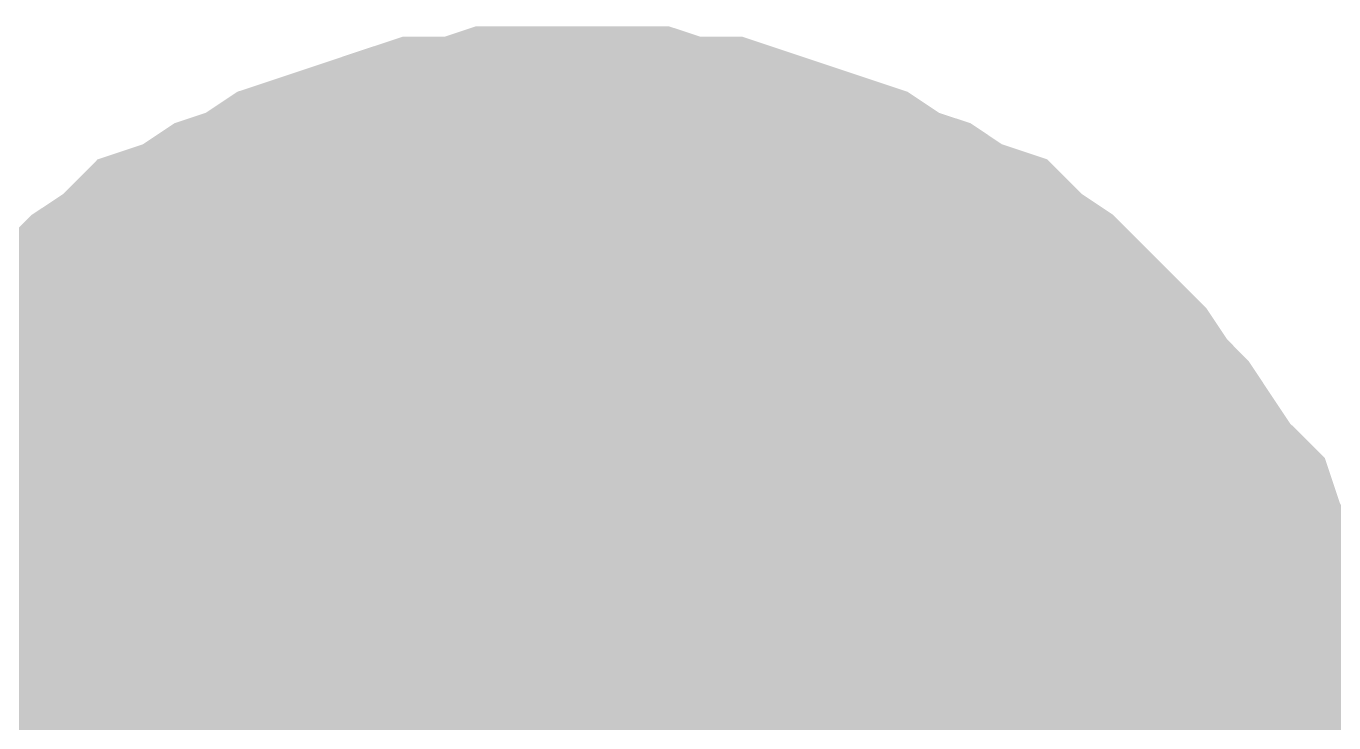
# Model space of a CAD drawing. Header units: inches. Extents: x 0 to 841, y 0 to 594.
# Drawn here: x 311.927 to 313.326, y 330.161 to 330.906 of the extents above; entities that cross this region are included whole.
import ezdxf

# ---------------------------------------------------------------- set-up
doc = ezdxf.new("R2010")
doc.units = ezdxf.units.IN
doc.layers.add('Sheet', color=255, linetype='Continuous')

msp = doc.modelspace()

# ---------------------------------------------------------------- linework, layer by layer
at = {"layer": 'Sheet'}
for points in [[(311.7705, 330.1834, 0.2997, 0.2997, 0), (311.7818, 330.2171, 0.2997, 0.2997, 0), (311.793, 330.262, 0.2997, 0.2997, 0), (311.8042, 330.2957, 0.2997, 0.2997, 0), (311.8267, 330.3294, 0.2997, 0.2997, 0), (311.8379, 330.3631, 0.2997, 0.2997, 0), (311.8604, 330.3855, 0.2997, 0.2997, 0), (311.8828, 330.4192, 0.2997, 0.2997, 0), (311.9053, 330.4529, 0.2997, 0.2997, 0), (311.9277, 330.4754, 0.2997, 0.2997, 0), (311.9502, 330.5091, 0.2997, 0.2997, 0), (311.9726, 330.5315, 0.2997, 0.2997, 0), (311.9951, 330.554, 0.2997, 0.2997, 0), (312.0288, 330.5877, 0.2997, 0.2997, 0), (312.0625, 330.6101, 0.2997, 0.2997, 0), (312.0849, 330.6326, 0.2997, 0.2997, 0), (312.1186, 330.6438, 0.2997, 0.2997, 0), (312.1523, 330.6663, 0.2997, 0.2997, 0), (312.186, 330.6775, 0.2997, 0.2997, 0), (312.2197, 330.7, 0.2997, 0.2997, 0), (312.2534, 330.7112, 0.2997, 0.2997, 0), (312.2871, 330.7224, 0.2997, 0.2997, 0), (312.3207, 330.7337, 0.2997, 0.2997, 0), (312.3544, 330.7449, 0.2997, 0.2997, 0), (312.3993, 330.7449, 0.2997, 0.2997, 0), (312.433, 330.7561, 0.2997, 0.2997, 0), (312.4779, 330.7561, 0.2997, 0.2997, 0), (312.5116, 330.7561, 0.2997, 0.2997, 0)], [(311.7705, 330.1834, 0.2997, 0.2997, 0), (311.7818, 330.2171, 0.2997, 0.2997, 0), (311.793, 330.262, 0.2997, 0.2997, 0), (311.8042, 330.2957, 0.2997, 0.2997, 0), (311.8267, 330.3294, 0.2997, 0.2997, 0), (311.8379, 330.3631, 0.2997, 0.2997, 0), (311.8604, 330.3855, 0.2997, 0.2997, 0), (311.8828, 330.4192, 0.2997, 0.2997, 0), (311.9053, 330.4529, 0.2997, 0.2997, 0), (311.9277, 330.4754, 0.2997, 0.2997, 0), (311.9502, 330.5091, 0.2997, 0.2997, 0), (311.9726, 330.5315, 0.2997, 0.2997, 0), (311.9951, 330.554, 0.2997, 0.2997, 0), (312.0288, 330.5877, 0.2997, 0.2997, 0), (312.0625, 330.6101, 0.2997, 0.2997, 0), (312.0849, 330.6326, 0.2997, 0.2997, 0), (312.1186, 330.6438, 0.2997, 0.2997, 0), (312.1523, 330.6663, 0.2997, 0.2997, 0), (312.186, 330.6775, 0.2997, 0.2997, 0), (312.2197, 330.7, 0.2997, 0.2997, 0), (312.2534, 330.7112, 0.2997, 0.2997, 0), (312.2871, 330.7224, 0.2997, 0.2997, 0), (312.3207, 330.7337, 0.2997, 0.2997, 0), (312.3544, 330.7449, 0.2997, 0.2997, 0), (312.3993, 330.7449, 0.2997, 0.2997, 0), (312.433, 330.7561, 0.2997, 0.2997, 0), (312.4779, 330.7561, 0.2997, 0.2997, 0), (312.5116, 330.7561, 0.2997, 0.2997, 0)], [(311.7705, 330.1834, 0.2997, 0.2997, 0), (311.7818, 330.2171, 0.2997, 0.2997, 0), (311.793, 330.262, 0.2997, 0.2997, 0), (311.8042, 330.2957, 0.2997, 0.2997, 0), (311.8267, 330.3294, 0.2997, 0.2997, 0), (311.8379, 330.3631, 0.2997, 0.2997, 0), (311.8604, 330.3855, 0.2997, 0.2997, 0), (311.8828, 330.4192, 0.2997, 0.2997, 0), (311.9053, 330.4529, 0.2997, 0.2997, 0), (311.9277, 330.4754, 0.2997, 0.2997, 0), (311.9502, 330.5091, 0.2997, 0.2997, 0), (311.9726, 330.5315, 0.2997, 0.2997, 0), (311.9951, 330.554, 0.2997, 0.2997, 0), (312.0288, 330.5877, 0.2997, 0.2997, 0), (312.0625, 330.6101, 0.2997, 0.2997, 0), (312.0849, 330.6326, 0.2997, 0.2997, 0), (312.1186, 330.6438, 0.2997, 0.2997, 0), (312.1523, 330.6663, 0.2997, 0.2997, 0), (312.186, 330.6775, 0.2997, 0.2997, 0), (312.2197, 330.7, 0.2997, 0.2997, 0), (312.2534, 330.7112, 0.2997, 0.2997, 0), (312.2871, 330.7224, 0.2997, 0.2997, 0), (312.3207, 330.7337, 0.2997, 0.2997, 0), (312.3544, 330.7449, 0.2997, 0.2997, 0), (312.3993, 330.7449, 0.2997, 0.2997, 0), (312.433, 330.7561, 0.2997, 0.2997, 0), (312.4779, 330.7561, 0.2997, 0.2997, 0), (312.5116, 330.7561, 0.2997, 0.2997, 0)], [(311.7705, 330.1834, 0.2997, 0.2997, 0), (311.7818, 330.2171, 0.2997, 0.2997, 0), (311.793, 330.262, 0.2997, 0.2997, 0), (311.8042, 330.2957, 0.2997, 0.2997, 0), (311.8267, 330.3294, 0.2997, 0.2997, 0), (311.8379, 330.3631, 0.2997, 0.2997, 0), (311.8604, 330.3855, 0.2997, 0.2997, 0), (311.8828, 330.4192, 0.2997, 0.2997, 0), (311.9053, 330.4529, 0.2997, 0.2997, 0), (311.9277, 330.4754, 0.2997, 0.2997, 0), (311.9502, 330.5091, 0.2997, 0.2997, 0), (311.9726, 330.5315, 0.2997, 0.2997, 0), (311.9951, 330.554, 0.2997, 0.2997, 0), (312.0288, 330.5877, 0.2997, 0.2997, 0), (312.0625, 330.6101, 0.2997, 0.2997, 0), (312.0849, 330.6326, 0.2997, 0.2997, 0), (312.1186, 330.6438, 0.2997, 0.2997, 0), (312.1523, 330.6663, 0.2997, 0.2997, 0), (312.186, 330.6775, 0.2997, 0.2997, 0), (312.2197, 330.7, 0.2997, 0.2997, 0), (312.2534, 330.7112, 0.2997, 0.2997, 0), (312.2871, 330.7224, 0.2997, 0.2997, 0), (312.3207, 330.7337, 0.2997, 0.2997, 0), (312.3544, 330.7449, 0.2997, 0.2997, 0), (312.3993, 330.7449, 0.2997, 0.2997, 0), (312.433, 330.7561, 0.2997, 0.2997, 0), (312.4779, 330.7561, 0.2997, 0.2997, 0), (312.5116, 330.7561, 0.2997, 0.2997, 0)], [(312.5116, 330.7561, 0.2997, 0.2997, 0), (312.5116, 330.7561, 0.2997, 0.2997, 0)], [(312.5116, 330.7561, 0.2997, 0.2997, 0), (312.5453, 330.7561, 0.2997, 0.2997, 0), (312.5902, 330.7561, 0.2997, 0.2997, 0), (312.6239, 330.7449, 0.2997, 0.2997, 0), (312.6688, 330.7449, 0.2997, 0.2997, 0), (312.7025, 330.7337, 0.2997, 0.2997, 0), (312.7362, 330.7224, 0.2997, 0.2997, 0), (312.7699, 330.7112, 0.2997, 0.2997, 0), (312.8036, 330.7, 0.2997, 0.2997, 0), (312.8373, 330.6775, 0.2997, 0.2997, 0), (312.871, 330.6663, 0.2997, 0.2997, 0), (312.9046, 330.6438, 0.2997, 0.2997, 0), (312.9383, 330.6326, 0.2997, 0.2997, 0), (312.9608, 330.6101, 0.2997, 0.2997, 0), (312.9945, 330.5877, 0.2997, 0.2997, 0), (313.0282, 330.554, 0.2997, 0.2997, 0), (313.0506, 330.5315, 0.2997, 0.2997, 0), (313.0731, 330.5091, 0.2997, 0.2997, 0), (313.0955, 330.4754, 0.2997, 0.2997, 0), (313.118, 330.4529, 0.2997, 0.2997, 0), (313.1404, 330.4192, 0.2997, 0.2997, 0), (313.1629, 330.3855, 0.2997, 0.2997, 0), (313.1854, 330.3631, 0.2997, 0.2997, 0), (313.1966, 330.3294, 0.2997, 0.2997, 0), (313.2191, 330.2957, 0.2997, 0.2997, 0), (313.2303, 330.262, 0.2997, 0.2997, 0), (313.2415, 330.2171, 0.2997, 0.2997, 0), (313.2527, 330.1834, 0.2997, 0.2997, 0), (313.264, 330.1497, 0.2997, 0.2997, 0), (313.264, 330.1048, 0.2997, 0.2997, 0), (313.2752, 330.0711, 0.2997, 0.2997, 0), (313.2752, 330.0374, 0.2997, 0.2997, 0), (313.2752, 329.9925, 0.2997, 0.2997, 0)], [(312.5116, 330.7561, 0.2997, 0.2997, 0), (312.5116, 330.7561, 0.2997, 0.2997, 0)], [(312.5116, 330.7561, 0.2997, 0.2997, 0), (312.5453, 330.7561, 0.2997, 0.2997, 0), (312.5902, 330.7561, 0.2997, 0.2997, 0), (312.6239, 330.7449, 0.2997, 0.2997, 0), (312.6688, 330.7449, 0.2997, 0.2997, 0), (312.7025, 330.7337, 0.2997, 0.2997, 0), (312.7362, 330.7224, 0.2997, 0.2997, 0), (312.7699, 330.7112, 0.2997, 0.2997, 0), (312.8036, 330.7, 0.2997, 0.2997, 0), (312.8373, 330.6775, 0.2997, 0.2997, 0), (312.871, 330.6663, 0.2997, 0.2997, 0), (312.9046, 330.6438, 0.2997, 0.2997, 0), (312.9383, 330.6326, 0.2997, 0.2997, 0), (312.9608, 330.6101, 0.2997, 0.2997, 0), (312.9945, 330.5877, 0.2997, 0.2997, 0), (313.0282, 330.554, 0.2997, 0.2997, 0), (313.0506, 330.5315, 0.2997, 0.2997, 0), (313.0731, 330.5091, 0.2997, 0.2997, 0), (313.0955, 330.4754, 0.2997, 0.2997, 0), (313.118, 330.4529, 0.2997, 0.2997, 0), (313.1404, 330.4192, 0.2997, 0.2997, 0), (313.1629, 330.3855, 0.2997, 0.2997, 0), (313.1854, 330.3631, 0.2997, 0.2997, 0), (313.1966, 330.3294, 0.2997, 0.2997, 0), (313.2191, 330.2957, 0.2997, 0.2997, 0), (313.2303, 330.262, 0.2997, 0.2997, 0), (313.2415, 330.2171, 0.2997, 0.2997, 0), (313.2527, 330.1834, 0.2997, 0.2997, 0), (313.264, 330.1497, 0.2997, 0.2997, 0), (313.264, 330.1048, 0.2997, 0.2997, 0), (313.2752, 330.0711, 0.2997, 0.2997, 0), (313.2752, 330.0374, 0.2997, 0.2997, 0), (313.2752, 329.9925, 0.2997, 0.2997, 0)], [(312.5116, 330.7561, 0.2997, 0.2997, 0), (312.5116, 330.7561, 0.2997, 0.2997, 0)], [(312.5116, 330.7561, 0.2997, 0.2997, 0), (312.5453, 330.7561, 0.2997, 0.2997, 0), (312.5902, 330.7561, 0.2997, 0.2997, 0), (312.6239, 330.7449, 0.2997, 0.2997, 0), (312.6688, 330.7449, 0.2997, 0.2997, 0), (312.7025, 330.7337, 0.2997, 0.2997, 0), (312.7362, 330.7224, 0.2997, 0.2997, 0), (312.7699, 330.7112, 0.2997, 0.2997, 0), (312.8036, 330.7, 0.2997, 0.2997, 0), (312.8373, 330.6775, 0.2997, 0.2997, 0), (312.871, 330.6663, 0.2997, 0.2997, 0), (312.9046, 330.6438, 0.2997, 0.2997, 0), (312.9383, 330.6326, 0.2997, 0.2997, 0), (312.9608, 330.6101, 0.2997, 0.2997, 0), (312.9945, 330.5877, 0.2997, 0.2997, 0), (313.0282, 330.554, 0.2997, 0.2997, 0), (313.0506, 330.5315, 0.2997, 0.2997, 0), (313.0731, 330.5091, 0.2997, 0.2997, 0), (313.0955, 330.4754, 0.2997, 0.2997, 0), (313.118, 330.4529, 0.2997, 0.2997, 0), (313.1404, 330.4192, 0.2997, 0.2997, 0), (313.1629, 330.3855, 0.2997, 0.2997, 0), (313.1854, 330.3631, 0.2997, 0.2997, 0), (313.1966, 330.3294, 0.2997, 0.2997, 0), (313.2191, 330.2957, 0.2997, 0.2997, 0), (313.2303, 330.262, 0.2997, 0.2997, 0), (313.2415, 330.2171, 0.2997, 0.2997, 0), (313.2527, 330.1834, 0.2997, 0.2997, 0), (313.264, 330.1497, 0.2997, 0.2997, 0), (313.264, 330.1048, 0.2997, 0.2997, 0), (313.2752, 330.0711, 0.2997, 0.2997, 0), (313.2752, 330.0374, 0.2997, 0.2997, 0), (313.2752, 329.9925, 0.2997, 0.2997, 0)], [(312.5116, 330.7561, 0.2997, 0.2997, 0), (312.5116, 330.7561, 0.2997, 0.2997, 0)], [(312.5116, 330.7561, 0.2997, 0.2997, 0), (312.5453, 330.7561, 0.2997, 0.2997, 0), (312.5902, 330.7561, 0.2997, 0.2997, 0), (312.6239, 330.7449, 0.2997, 0.2997, 0), (312.6688, 330.7449, 0.2997, 0.2997, 0), (312.7025, 330.7337, 0.2997, 0.2997, 0), (312.7362, 330.7224, 0.2997, 0.2997, 0), (312.7699, 330.7112, 0.2997, 0.2997, 0), (312.8036, 330.7, 0.2997, 0.2997, 0), (312.8373, 330.6775, 0.2997, 0.2997, 0), (312.871, 330.6663, 0.2997, 0.2997, 0), (312.9046, 330.6438, 0.2997, 0.2997, 0), (312.9383, 330.6326, 0.2997, 0.2997, 0), (312.9608, 330.6101, 0.2997, 0.2997, 0), (312.9945, 330.5877, 0.2997, 0.2997, 0), (313.0282, 330.554, 0.2997, 0.2997, 0), (313.0506, 330.5315, 0.2997, 0.2997, 0), (313.0731, 330.5091, 0.2997, 0.2997, 0), (313.0955, 330.4754, 0.2997, 0.2997, 0), (313.118, 330.4529, 0.2997, 0.2997, 0), (313.1404, 330.4192, 0.2997, 0.2997, 0), (313.1629, 330.3855, 0.2997, 0.2997, 0), (313.1854, 330.3631, 0.2997, 0.2997, 0), (313.1966, 330.3294, 0.2997, 0.2997, 0), (313.2191, 330.2957, 0.2997, 0.2997, 0), (313.2303, 330.262, 0.2997, 0.2997, 0), (313.2415, 330.2171, 0.2997, 0.2997, 0), (313.2527, 330.1834, 0.2997, 0.2997, 0), (313.264, 330.1497, 0.2997, 0.2997, 0), (313.264, 330.1048, 0.2997, 0.2997, 0), (313.2752, 330.0711, 0.2997, 0.2997, 0), (313.2752, 330.0374, 0.2997, 0.2997, 0), (313.2752, 329.9925, 0.2997, 0.2997, 0)], [(311.8604, 330.3855, 0.0991, 0.0991, 0), (311.8828, 330.4192, 0.0991, 0.0991, 0), (311.9053, 330.4529, 0.0991, 0.0991, 0), (311.9277, 330.4754, 0.0991, 0.0991, 0), (311.9502, 330.5091, 0.0991, 0.0991, 0), (311.9726, 330.5315, 0.0991, 0.0991, 0), (311.9951, 330.554, 0.0991, 0.0991, 0), (312.0288, 330.5877, 0.0991, 0.0991, 0), (312.0625, 330.6101, 0.0991, 0.0991, 0), (312.0849, 330.6326, 0.0991, 0.0991, 0), (312.1186, 330.6438, 0.0991, 0.0991, 0), (312.1523, 330.6663, 0.0991, 0.0991, 0), (312.186, 330.6775, 0.0991, 0.0991, 0), (312.2197, 330.7, 0.0991, 0.0991, 0), (312.2534, 330.7112, 0.0991, 0.0991, 0), (312.2871, 330.7224, 0.0991, 0.0991, 0), (312.3207, 330.7337, 0.0991, 0.0991, 0), (312.3544, 330.7449, 0.0991, 0.0991, 0), (312.3993, 330.7449, 0.0991, 0.0991, 0), (312.433, 330.7561, 0.0991, 0.0991, 0), (312.4779, 330.7561, 0.0991, 0.0991, 0), (312.5116, 330.7561, 0.0991, 0.0991, 0)], [(311.8604, 330.3855, 0.0991, 0.0991, 0), (311.8828, 330.4192, 0.0991, 0.0991, 0), (311.9053, 330.4529, 0.0991, 0.0991, 0), (311.9277, 330.4754, 0.0991, 0.0991, 0), (311.9502, 330.5091, 0.0991, 0.0991, 0), (311.9726, 330.5315, 0.0991, 0.0991, 0), (311.9951, 330.554, 0.0991, 0.0991, 0), (312.0288, 330.5877, 0.0991, 0.0991, 0), (312.0625, 330.6101, 0.0991, 0.0991, 0), (312.0849, 330.6326, 0.0991, 0.0991, 0), (312.1186, 330.6438, 0.0991, 0.0991, 0), (312.1523, 330.6663, 0.0991, 0.0991, 0), (312.186, 330.6775, 0.0991, 0.0991, 0), (312.2197, 330.7, 0.0991, 0.0991, 0), (312.2534, 330.7112, 0.0991, 0.0991, 0), (312.2871, 330.7224, 0.0991, 0.0991, 0), (312.3207, 330.7337, 0.0991, 0.0991, 0), (312.3544, 330.7449, 0.0991, 0.0991, 0), (312.3993, 330.7449, 0.0991, 0.0991, 0), (312.433, 330.7561, 0.0991, 0.0991, 0), (312.4779, 330.7561, 0.0991, 0.0991, 0), (312.5116, 330.7561, 0.0991, 0.0991, 0)], [(311.8604, 330.3855, 0.0991, 0.0991, 0), (311.8828, 330.4192, 0.0991, 0.0991, 0), (311.9053, 330.4529, 0.0991, 0.0991, 0), (311.9277, 330.4754, 0.0991, 0.0991, 0), (311.9502, 330.5091, 0.0991, 0.0991, 0), (311.9726, 330.5315, 0.0991, 0.0991, 0), (311.9951, 330.554, 0.0991, 0.0991, 0), (312.0288, 330.5877, 0.0991, 0.0991, 0), (312.0625, 330.6101, 0.0991, 0.0991, 0), (312.0849, 330.6326, 0.0991, 0.0991, 0), (312.1186, 330.6438, 0.0991, 0.0991, 0), (312.1523, 330.6663, 0.0991, 0.0991, 0), (312.186, 330.6775, 0.0991, 0.0991, 0), (312.2197, 330.7, 0.0991, 0.0991, 0), (312.2534, 330.7112, 0.0991, 0.0991, 0), (312.2871, 330.7224, 0.0991, 0.0991, 0), (312.3207, 330.7337, 0.0991, 0.0991, 0), (312.3544, 330.7449, 0.0991, 0.0991, 0), (312.3993, 330.7449, 0.0991, 0.0991, 0), (312.433, 330.7561, 0.0991, 0.0991, 0), (312.4779, 330.7561, 0.0991, 0.0991, 0), (312.5116, 330.7561, 0.0991, 0.0991, 0)], [(311.8604, 330.3855, 0.0991, 0.0991, 0), (311.8828, 330.4192, 0.0991, 0.0991, 0), (311.9053, 330.4529, 0.0991, 0.0991, 0), (311.9277, 330.4754, 0.0991, 0.0991, 0), (311.9502, 330.5091, 0.0991, 0.0991, 0), (311.9726, 330.5315, 0.0991, 0.0991, 0), (311.9951, 330.554, 0.0991, 0.0991, 0), (312.0288, 330.5877, 0.0991, 0.0991, 0), (312.0625, 330.6101, 0.0991, 0.0991, 0), (312.0849, 330.6326, 0.0991, 0.0991, 0), (312.1186, 330.6438, 0.0991, 0.0991, 0), (312.1523, 330.6663, 0.0991, 0.0991, 0), (312.186, 330.6775, 0.0991, 0.0991, 0), (312.2197, 330.7, 0.0991, 0.0991, 0), (312.2534, 330.7112, 0.0991, 0.0991, 0), (312.2871, 330.7224, 0.0991, 0.0991, 0), (312.3207, 330.7337, 0.0991, 0.0991, 0), (312.3544, 330.7449, 0.0991, 0.0991, 0), (312.3993, 330.7449, 0.0991, 0.0991, 0), (312.433, 330.7561, 0.0991, 0.0991, 0), (312.4779, 330.7561, 0.0991, 0.0991, 0), (312.5116, 330.7561, 0.0991, 0.0991, 0)], [(312.5116, 330.7561, 0.0991, 0.0991, 0), (312.5116, 330.7561, 0.0991, 0.0991, 0)], [(312.5116, 330.7561, 0.0991, 0.0991, 0), (312.5453, 330.7561, 0.0991, 0.0991, 0), (312.5902, 330.7561, 0.0991, 0.0991, 0), (312.6239, 330.7449, 0.0991, 0.0991, 0), (312.6688, 330.7449, 0.0991, 0.0991, 0), (312.7025, 330.7337, 0.0991, 0.0991, 0), (312.7362, 330.7224, 0.0991, 0.0991, 0), (312.7699, 330.7112, 0.0991, 0.0991, 0), (312.8036, 330.7, 0.0991, 0.0991, 0), (312.8373, 330.6775, 0.0991, 0.0991, 0), (312.871, 330.6663, 0.0991, 0.0991, 0), (312.9046, 330.6438, 0.0991, 0.0991, 0), (312.9383, 330.6326, 0.0991, 0.0991, 0), (312.9608, 330.6101, 0.0991, 0.0991, 0), (312.9945, 330.5877, 0.0991, 0.0991, 0), (313.0282, 330.554, 0.0991, 0.0991, 0), (313.0506, 330.5315, 0.0991, 0.0991, 0), (313.0731, 330.5091, 0.0991, 0.0991, 0), (313.0955, 330.4754, 0.0991, 0.0991, 0), (313.118, 330.4529, 0.0991, 0.0991, 0), (313.1404, 330.4192, 0.0991, 0.0991, 0), (313.1629, 330.3855, 0.0991, 0.0991, 0), (313.1854, 330.3631, 0.0991, 0.0991, 0), (313.1966, 330.3294, 0.0991, 0.0991, 0), (313.2191, 330.2957, 0.0991, 0.0991, 0), (313.2303, 330.262, 0.0991, 0.0991, 0), (313.2415, 330.2171, 0.0991, 0.0991, 0), (313.2527, 330.1834, 0.0991, 0.0991, 0), (313.264, 330.1497, 0.0991, 0.0991, 0), (313.264, 330.1048, 0.0991, 0.0991, 0)], [(312.5116, 330.7561, 0.0991, 0.0991, 0), (312.5116, 330.7561, 0.0991, 0.0991, 0)], [(312.5116, 330.7561, 0.0991, 0.0991, 0), (312.5453, 330.7561, 0.0991, 0.0991, 0), (312.5902, 330.7561, 0.0991, 0.0991, 0), (312.6239, 330.7449, 0.0991, 0.0991, 0), (312.6688, 330.7449, 0.0991, 0.0991, 0), (312.7025, 330.7337, 0.0991, 0.0991, 0), (312.7362, 330.7224, 0.0991, 0.0991, 0), (312.7699, 330.7112, 0.0991, 0.0991, 0), (312.8036, 330.7, 0.0991, 0.0991, 0), (312.8373, 330.6775, 0.0991, 0.0991, 0), (312.871, 330.6663, 0.0991, 0.0991, 0), (312.9046, 330.6438, 0.0991, 0.0991, 0), (312.9383, 330.6326, 0.0991, 0.0991, 0), (312.9608, 330.6101, 0.0991, 0.0991, 0), (312.9945, 330.5877, 0.0991, 0.0991, 0), (313.0282, 330.554, 0.0991, 0.0991, 0), (313.0506, 330.5315, 0.0991, 0.0991, 0), (313.0731, 330.5091, 0.0991, 0.0991, 0), (313.0955, 330.4754, 0.0991, 0.0991, 0), (313.118, 330.4529, 0.0991, 0.0991, 0), (313.1404, 330.4192, 0.0991, 0.0991, 0), (313.1629, 330.3855, 0.0991, 0.0991, 0), (313.1854, 330.3631, 0.0991, 0.0991, 0), (313.1966, 330.3294, 0.0991, 0.0991, 0), (313.2191, 330.2957, 0.0991, 0.0991, 0), (313.2303, 330.262, 0.0991, 0.0991, 0), (313.2415, 330.2171, 0.0991, 0.0991, 0), (313.2527, 330.1834, 0.0991, 0.0991, 0), (313.264, 330.1497, 0.0991, 0.0991, 0), (313.264, 330.1048, 0.0991, 0.0991, 0)], [(312.5116, 330.7561, 0.0991, 0.0991, 0), (312.5116, 330.7561, 0.0991, 0.0991, 0)], [(312.5116, 330.7561, 0.0991, 0.0991, 0), (312.5453, 330.7561, 0.0991, 0.0991, 0), (312.5902, 330.7561, 0.0991, 0.0991, 0), (312.6239, 330.7449, 0.0991, 0.0991, 0), (312.6688, 330.7449, 0.0991, 0.0991, 0), (312.7025, 330.7337, 0.0991, 0.0991, 0), (312.7362, 330.7224, 0.0991, 0.0991, 0), (312.7699, 330.7112, 0.0991, 0.0991, 0), (312.8036, 330.7, 0.0991, 0.0991, 0), (312.8373, 330.6775, 0.0991, 0.0991, 0), (312.871, 330.6663, 0.0991, 0.0991, 0), (312.9046, 330.6438, 0.0991, 0.0991, 0), (312.9383, 330.6326, 0.0991, 0.0991, 0), (312.9608, 330.6101, 0.0991, 0.0991, 0), (312.9945, 330.5877, 0.0991, 0.0991, 0), (313.0282, 330.554, 0.0991, 0.0991, 0), (313.0506, 330.5315, 0.0991, 0.0991, 0), (313.0731, 330.5091, 0.0991, 0.0991, 0), (313.0955, 330.4754, 0.0991, 0.0991, 0), (313.118, 330.4529, 0.0991, 0.0991, 0), (313.1404, 330.4192, 0.0991, 0.0991, 0), (313.1629, 330.3855, 0.0991, 0.0991, 0), (313.1854, 330.3631, 0.0991, 0.0991, 0), (313.1966, 330.3294, 0.0991, 0.0991, 0), (313.2191, 330.2957, 0.0991, 0.0991, 0), (313.2303, 330.262, 0.0991, 0.0991, 0), (313.2415, 330.2171, 0.0991, 0.0991, 0), (313.2527, 330.1834, 0.0991, 0.0991, 0), (313.264, 330.1497, 0.0991, 0.0991, 0), (313.264, 330.1048, 0.0991, 0.0991, 0)], [(312.5116, 330.7561, 0.0991, 0.0991, 0), (312.5116, 330.7561, 0.0991, 0.0991, 0)], [(312.5116, 330.7561, 0.0991, 0.0991, 0), (312.5453, 330.7561, 0.0991, 0.0991, 0), (312.5902, 330.7561, 0.0991, 0.0991, 0), (312.6239, 330.7449, 0.0991, 0.0991, 0), (312.6688, 330.7449, 0.0991, 0.0991, 0), (312.7025, 330.7337, 0.0991, 0.0991, 0), (312.7362, 330.7224, 0.0991, 0.0991, 0), (312.7699, 330.7112, 0.0991, 0.0991, 0), (312.8036, 330.7, 0.0991, 0.0991, 0), (312.8373, 330.6775, 0.0991, 0.0991, 0), (312.871, 330.6663, 0.0991, 0.0991, 0), (312.9046, 330.6438, 0.0991, 0.0991, 0), (312.9383, 330.6326, 0.0991, 0.0991, 0), (312.9608, 330.6101, 0.0991, 0.0991, 0), (312.9945, 330.5877, 0.0991, 0.0991, 0), (313.0282, 330.554, 0.0991, 0.0991, 0), (313.0506, 330.5315, 0.0991, 0.0991, 0), (313.0731, 330.5091, 0.0991, 0.0991, 0), (313.0955, 330.4754, 0.0991, 0.0991, 0), (313.118, 330.4529, 0.0991, 0.0991, 0), (313.1404, 330.4192, 0.0991, 0.0991, 0), (313.1629, 330.3855, 0.0991, 0.0991, 0), (313.1854, 330.3631, 0.0991, 0.0991, 0), (313.1966, 330.3294, 0.0991, 0.0991, 0), (313.2191, 330.2957, 0.0991, 0.0991, 0), (313.2303, 330.262, 0.0991, 0.0991, 0), (313.2415, 330.2171, 0.0991, 0.0991, 0), (313.2527, 330.1834, 0.0991, 0.0991, 0), (313.264, 330.1497, 0.0991, 0.0991, 0), (313.264, 330.1048, 0.0991, 0.0991, 0)], [(312.0063, 329.9925, 0.2997, 0.2997, 0), (312.0063, 330.015, 0.2997, 0.2997, 0), (312.0063, 330.0487, 0.2997, 0.2997, 0), (312.0176, 330.0711, 0.2997, 0.2997, 0), (312.0176, 330.0936, 0.2997, 0.2997, 0), (312.0176, 330.116, 0.2997, 0.2997, 0), (312.0288, 330.1385, 0.2997, 0.2997, 0), (312.04, 330.1722, 0.2997, 0.2997, 0), (312.0512, 330.1946, 0.2997, 0.2997, 0), (312.0512, 330.2171, 0.2997, 0.2997, 0), (312.0625, 330.2396, 0.2997, 0.2997, 0), (312.0737, 330.2508, 0.2997, 0.2997, 0), (312.0962, 330.2733, 0.2997, 0.2997, 0), (312.1074, 330.2957, 0.2997, 0.2997, 0), (312.1186, 330.3182, 0.2997, 0.2997, 0), (312.1411, 330.3294, 0.2997, 0.2997, 0), (312.1523, 330.3519, 0.2997, 0.2997, 0), (312.1748, 330.3631, 0.2997, 0.2997, 0), (312.186, 330.3855, 0.2997, 0.2997, 0), (312.2084, 330.3968, 0.2997, 0.2997, 0), (312.2309, 330.408, 0.2997, 0.2997, 0), (312.2534, 330.4305, 0.2997, 0.2997, 0), (312.2646, 330.4417, 0.2997, 0.2997, 0), (312.2871, 330.4529, 0.2997, 0.2997, 0), (312.3095, 330.4529, 0.2997, 0.2997, 0), (312.332, 330.4642, 0.2997, 0.2997, 0), (312.3657, 330.4754, 0.2997, 0.2997, 0), (312.3881, 330.4866, 0.2997, 0.2997, 0), (312.4106, 330.4866, 0.2997, 0.2997, 0), (312.433, 330.4866, 0.2997, 0.2997, 0), (312.4555, 330.4978, 0.2997, 0.2997, 0), (312.4892, 330.4978, 0.2997, 0.2997, 0), (312.5116, 330.4978, 0.2997, 0.2997, 0)], [(312.0063, 329.9925, 0.2997, 0.2997, 0), (312.0063, 330.015, 0.2997, 0.2997, 0), (312.0063, 330.0487, 0.2997, 0.2997, 0), (312.0176, 330.0711, 0.2997, 0.2997, 0), (312.0176, 330.0936, 0.2997, 0.2997, 0), (312.0176, 330.116, 0.2997, 0.2997, 0), (312.0288, 330.1385, 0.2997, 0.2997, 0), (312.04, 330.1722, 0.2997, 0.2997, 0), (312.0512, 330.1946, 0.2997, 0.2997, 0), (312.0512, 330.2171, 0.2997, 0.2997, 0), (312.0625, 330.2396, 0.2997, 0.2997, 0), (312.0737, 330.2508, 0.2997, 0.2997, 0), (312.0962, 330.2733, 0.2997, 0.2997, 0), (312.1074, 330.2957, 0.2997, 0.2997, 0), (312.1186, 330.3182, 0.2997, 0.2997, 0), (312.1411, 330.3294, 0.2997, 0.2997, 0), (312.1523, 330.3519, 0.2997, 0.2997, 0), (312.1748, 330.3631, 0.2997, 0.2997, 0), (312.186, 330.3855, 0.2997, 0.2997, 0), (312.2084, 330.3968, 0.2997, 0.2997, 0), (312.2309, 330.408, 0.2997, 0.2997, 0), (312.2534, 330.4305, 0.2997, 0.2997, 0), (312.2646, 330.4417, 0.2997, 0.2997, 0), (312.2871, 330.4529, 0.2997, 0.2997, 0), (312.3095, 330.4529, 0.2997, 0.2997, 0), (312.332, 330.4642, 0.2997, 0.2997, 0), (312.3657, 330.4754, 0.2997, 0.2997, 0), (312.3881, 330.4866, 0.2997, 0.2997, 0), (312.4106, 330.4866, 0.2997, 0.2997, 0), (312.433, 330.4866, 0.2997, 0.2997, 0), (312.4555, 330.4978, 0.2997, 0.2997, 0), (312.4892, 330.4978, 0.2997, 0.2997, 0), (312.5116, 330.4978, 0.2997, 0.2997, 0)], [(312.0063, 329.9925, 0.2997, 0.2997, 0), (312.0063, 330.015, 0.2997, 0.2997, 0), (312.0063, 330.0487, 0.2997, 0.2997, 0), (312.0176, 330.0711, 0.2997, 0.2997, 0), (312.0176, 330.0936, 0.2997, 0.2997, 0), (312.0176, 330.116, 0.2997, 0.2997, 0), (312.0288, 330.1385, 0.2997, 0.2997, 0), (312.04, 330.1722, 0.2997, 0.2997, 0), (312.0512, 330.1946, 0.2997, 0.2997, 0), (312.0512, 330.2171, 0.2997, 0.2997, 0), (312.0625, 330.2396, 0.2997, 0.2997, 0), (312.0737, 330.2508, 0.2997, 0.2997, 0), (312.0962, 330.2733, 0.2997, 0.2997, 0), (312.1074, 330.2957, 0.2997, 0.2997, 0), (312.1186, 330.3182, 0.2997, 0.2997, 0), (312.1411, 330.3294, 0.2997, 0.2997, 0), (312.1523, 330.3519, 0.2997, 0.2997, 0), (312.1748, 330.3631, 0.2997, 0.2997, 0), (312.186, 330.3855, 0.2997, 0.2997, 0), (312.2084, 330.3968, 0.2997, 0.2997, 0), (312.2309, 330.408, 0.2997, 0.2997, 0), (312.2534, 330.4305, 0.2997, 0.2997, 0), (312.2646, 330.4417, 0.2997, 0.2997, 0), (312.2871, 330.4529, 0.2997, 0.2997, 0), (312.3095, 330.4529, 0.2997, 0.2997, 0), (312.332, 330.4642, 0.2997, 0.2997, 0), (312.3657, 330.4754, 0.2997, 0.2997, 0), (312.3881, 330.4866, 0.2997, 0.2997, 0), (312.4106, 330.4866, 0.2997, 0.2997, 0), (312.433, 330.4866, 0.2997, 0.2997, 0), (312.4555, 330.4978, 0.2997, 0.2997, 0), (312.4892, 330.4978, 0.2997, 0.2997, 0), (312.5116, 330.4978, 0.2997, 0.2997, 0)], [(312.5116, 330.4978, 0.2997, 0.2997, 0), (312.5116, 330.4978, 0.2997, 0.2997, 0)], [(312.5116, 330.4978, 0.2997, 0.2997, 0), (312.5341, 330.4978, 0.2997, 0.2997, 0), (312.5678, 330.4978, 0.2997, 0.2997, 0), (312.5902, 330.4866, 0.2997, 0.2997, 0), (312.6127, 330.4866, 0.2997, 0.2997, 0), (312.6351, 330.4866, 0.2997, 0.2997, 0), (312.6576, 330.4754, 0.2997, 0.2997, 0), (312.6913, 330.4642, 0.2997, 0.2997, 0), (312.7137, 330.4529, 0.2997, 0.2997, 0), (312.7362, 330.4529, 0.2997, 0.2997, 0), (312.7587, 330.4417, 0.2997, 0.2997, 0), (312.7699, 330.4305, 0.2997, 0.2997, 0), (312.7924, 330.408, 0.2997, 0.2997, 0), (312.8148, 330.3968, 0.2997, 0.2997, 0), (312.8373, 330.3855, 0.2997, 0.2997, 0), (312.8485, 330.3631, 0.2997, 0.2997, 0), (312.871, 330.3519, 0.2997, 0.2997, 0), (312.8822, 330.3294, 0.2997, 0.2997, 0), (312.9046, 330.3182, 0.2997, 0.2997, 0), (312.9159, 330.2957, 0.2997, 0.2997, 0), (312.9271, 330.2733, 0.2997, 0.2997, 0), (312.9496, 330.2508, 0.2997, 0.2997, 0), (312.9608, 330.2396, 0.2997, 0.2997, 0), (312.972, 330.2171, 0.2997, 0.2997, 0), (312.972, 330.1946, 0.2997, 0.2997, 0), (312.9832, 330.1722, 0.2997, 0.2997, 0), (312.9945, 330.1385, 0.2997, 0.2997, 0), (313.0057, 330.116, 0.2997, 0.2997, 0), (313.0057, 330.0936, 0.2997, 0.2997, 0), (313.0057, 330.0711, 0.2997, 0.2997, 0), (313.0169, 330.0487, 0.2997, 0.2997, 0), (313.0169, 330.015, 0.2997, 0.2997, 0), (313.0169, 329.9925, 0.2997, 0.2997, 0)], [(312.5116, 330.4978, 0.2997, 0.2997, 0), (312.5116, 330.4978, 0.2997, 0.2997, 0)], [(312.5116, 330.4978, 0.2997, 0.2997, 0), (312.5341, 330.4978, 0.2997, 0.2997, 0), (312.5678, 330.4978, 0.2997, 0.2997, 0), (312.5902, 330.4866, 0.2997, 0.2997, 0), (312.6127, 330.4866, 0.2997, 0.2997, 0), (312.6351, 330.4866, 0.2997, 0.2997, 0), (312.6576, 330.4754, 0.2997, 0.2997, 0), (312.6913, 330.4642, 0.2997, 0.2997, 0), (312.7137, 330.4529, 0.2997, 0.2997, 0), (312.7362, 330.4529, 0.2997, 0.2997, 0), (312.7587, 330.4417, 0.2997, 0.2997, 0), (312.7699, 330.4305, 0.2997, 0.2997, 0), (312.7924, 330.408, 0.2997, 0.2997, 0), (312.8148, 330.3968, 0.2997, 0.2997, 0), (312.8373, 330.3855, 0.2997, 0.2997, 0), (312.8485, 330.3631, 0.2997, 0.2997, 0), (312.871, 330.3519, 0.2997, 0.2997, 0), (312.8822, 330.3294, 0.2997, 0.2997, 0), (312.9046, 330.3182, 0.2997, 0.2997, 0), (312.9159, 330.2957, 0.2997, 0.2997, 0), (312.9271, 330.2733, 0.2997, 0.2997, 0), (312.9496, 330.2508, 0.2997, 0.2997, 0), (312.9608, 330.2396, 0.2997, 0.2997, 0), (312.972, 330.2171, 0.2997, 0.2997, 0), (312.972, 330.1946, 0.2997, 0.2997, 0), (312.9832, 330.1722, 0.2997, 0.2997, 0), (312.9945, 330.1385, 0.2997, 0.2997, 0), (313.0057, 330.116, 0.2997, 0.2997, 0), (313.0057, 330.0936, 0.2997, 0.2997, 0), (313.0057, 330.0711, 0.2997, 0.2997, 0), (313.0169, 330.0487, 0.2997, 0.2997, 0), (313.0169, 330.015, 0.2997, 0.2997, 0), (313.0169, 329.9925, 0.2997, 0.2997, 0)], [(312.5116, 330.4978, 0.2997, 0.2997, 0), (312.5116, 330.4978, 0.2997, 0.2997, 0)], [(312.5116, 330.4978, 0.2997, 0.2997, 0), (312.5341, 330.4978, 0.2997, 0.2997, 0), (312.5678, 330.4978, 0.2997, 0.2997, 0), (312.5902, 330.4866, 0.2997, 0.2997, 0), (312.6127, 330.4866, 0.2997, 0.2997, 0), (312.6351, 330.4866, 0.2997, 0.2997, 0), (312.6576, 330.4754, 0.2997, 0.2997, 0), (312.6913, 330.4642, 0.2997, 0.2997, 0), (312.7137, 330.4529, 0.2997, 0.2997, 0), (312.7362, 330.4529, 0.2997, 0.2997, 0), (312.7587, 330.4417, 0.2997, 0.2997, 0), (312.7699, 330.4305, 0.2997, 0.2997, 0), (312.7924, 330.408, 0.2997, 0.2997, 0), (312.8148, 330.3968, 0.2997, 0.2997, 0), (312.8373, 330.3855, 0.2997, 0.2997, 0), (312.8485, 330.3631, 0.2997, 0.2997, 0), (312.871, 330.3519, 0.2997, 0.2997, 0), (312.8822, 330.3294, 0.2997, 0.2997, 0), (312.9046, 330.3182, 0.2997, 0.2997, 0), (312.9159, 330.2957, 0.2997, 0.2997, 0), (312.9271, 330.2733, 0.2997, 0.2997, 0), (312.9496, 330.2508, 0.2997, 0.2997, 0), (312.9608, 330.2396, 0.2997, 0.2997, 0), (312.972, 330.2171, 0.2997, 0.2997, 0), (312.972, 330.1946, 0.2997, 0.2997, 0), (312.9832, 330.1722, 0.2997, 0.2997, 0), (312.9945, 330.1385, 0.2997, 0.2997, 0), (313.0057, 330.116, 0.2997, 0.2997, 0), (313.0057, 330.0936, 0.2997, 0.2997, 0), (313.0057, 330.0711, 0.2997, 0.2997, 0), (313.0169, 330.0487, 0.2997, 0.2997, 0), (313.0169, 330.015, 0.2997, 0.2997, 0), (313.0169, 329.9925, 0.2997, 0.2997, 0)], [(312.0176, 330.0936, 0.0991, 0.0991, 0), (312.0176, 330.116, 0.0991, 0.0991, 0), (312.0288, 330.1385, 0.0991, 0.0991, 0), (312.04, 330.1722, 0.0991, 0.0991, 0), (312.0512, 330.1946, 0.0991, 0.0991, 0), (312.0512, 330.2171, 0.0991, 0.0991, 0), (312.0625, 330.2396, 0.0991, 0.0991, 0), (312.0737, 330.2508, 0.0991, 0.0991, 0), (312.0962, 330.2733, 0.0991, 0.0991, 0), (312.1074, 330.2957, 0.0991, 0.0991, 0), (312.1186, 330.3182, 0.0991, 0.0991, 0), (312.1411, 330.3294, 0.0991, 0.0991, 0), (312.1523, 330.3519, 0.0991, 0.0991, 0), (312.1748, 330.3631, 0.0991, 0.0991, 0), (312.186, 330.3855, 0.0991, 0.0991, 0), (312.2084, 330.3968, 0.0991, 0.0991, 0), (312.2309, 330.408, 0.0991, 0.0991, 0), (312.2534, 330.4305, 0.0991, 0.0991, 0), (312.2646, 330.4417, 0.0991, 0.0991, 0), (312.2871, 330.4529, 0.0991, 0.0991, 0), (312.3095, 330.4529, 0.0991, 0.0991, 0), (312.332, 330.4642, 0.0991, 0.0991, 0), (312.3657, 330.4754, 0.0991, 0.0991, 0), (312.3881, 330.4866, 0.0991, 0.0991, 0), (312.4106, 330.4866, 0.0991, 0.0991, 0), (312.433, 330.4866, 0.0991, 0.0991, 0), (312.4555, 330.4978, 0.0991, 0.0991, 0), (312.4892, 330.4978, 0.0991, 0.0991, 0), (312.5116, 330.4978, 0.0991, 0.0991, 0)], [(312.0176, 330.0936, 0.0991, 0.0991, 0), (312.0176, 330.116, 0.0991, 0.0991, 0), (312.0288, 330.1385, 0.0991, 0.0991, 0), (312.04, 330.1722, 0.0991, 0.0991, 0), (312.0512, 330.1946, 0.0991, 0.0991, 0), (312.0512, 330.2171, 0.0991, 0.0991, 0), (312.0625, 330.2396, 0.0991, 0.0991, 0), (312.0737, 330.2508, 0.0991, 0.0991, 0), (312.0962, 330.2733, 0.0991, 0.0991, 0), (312.1074, 330.2957, 0.0991, 0.0991, 0), (312.1186, 330.3182, 0.0991, 0.0991, 0), (312.1411, 330.3294, 0.0991, 0.0991, 0), (312.1523, 330.3519, 0.0991, 0.0991, 0), (312.1748, 330.3631, 0.0991, 0.0991, 0), (312.186, 330.3855, 0.0991, 0.0991, 0), (312.2084, 330.3968, 0.0991, 0.0991, 0), (312.2309, 330.408, 0.0991, 0.0991, 0), (312.2534, 330.4305, 0.0991, 0.0991, 0), (312.2646, 330.4417, 0.0991, 0.0991, 0), (312.2871, 330.4529, 0.0991, 0.0991, 0), (312.3095, 330.4529, 0.0991, 0.0991, 0), (312.332, 330.4642, 0.0991, 0.0991, 0), (312.3657, 330.4754, 0.0991, 0.0991, 0), (312.3881, 330.4866, 0.0991, 0.0991, 0), (312.4106, 330.4866, 0.0991, 0.0991, 0), (312.433, 330.4866, 0.0991, 0.0991, 0), (312.4555, 330.4978, 0.0991, 0.0991, 0), (312.4892, 330.4978, 0.0991, 0.0991, 0), (312.5116, 330.4978, 0.0991, 0.0991, 0)], [(312.0176, 330.0936, 0.0991, 0.0991, 0), (312.0176, 330.116, 0.0991, 0.0991, 0), (312.0288, 330.1385, 0.0991, 0.0991, 0), (312.04, 330.1722, 0.0991, 0.0991, 0), (312.0512, 330.1946, 0.0991, 0.0991, 0), (312.0512, 330.2171, 0.0991, 0.0991, 0), (312.0625, 330.2396, 0.0991, 0.0991, 0), (312.0737, 330.2508, 0.0991, 0.0991, 0), (312.0962, 330.2733, 0.0991, 0.0991, 0), (312.1074, 330.2957, 0.0991, 0.0991, 0), (312.1186, 330.3182, 0.0991, 0.0991, 0), (312.1411, 330.3294, 0.0991, 0.0991, 0), (312.1523, 330.3519, 0.0991, 0.0991, 0), (312.1748, 330.3631, 0.0991, 0.0991, 0), (312.186, 330.3855, 0.0991, 0.0991, 0), (312.2084, 330.3968, 0.0991, 0.0991, 0), (312.2309, 330.408, 0.0991, 0.0991, 0), (312.2534, 330.4305, 0.0991, 0.0991, 0), (312.2646, 330.4417, 0.0991, 0.0991, 0), (312.2871, 330.4529, 0.0991, 0.0991, 0), (312.3095, 330.4529, 0.0991, 0.0991, 0), (312.332, 330.4642, 0.0991, 0.0991, 0), (312.3657, 330.4754, 0.0991, 0.0991, 0), (312.3881, 330.4866, 0.0991, 0.0991, 0), (312.4106, 330.4866, 0.0991, 0.0991, 0), (312.433, 330.4866, 0.0991, 0.0991, 0), (312.4555, 330.4978, 0.0991, 0.0991, 0), (312.4892, 330.4978, 0.0991, 0.0991, 0), (312.5116, 330.4978, 0.0991, 0.0991, 0)], [(312.5116, 330.4978, 0.0991, 0.0991, 0), (312.5116, 330.4978, 0.0991, 0.0991, 0)], [(312.5116, 330.4978, 0.0991, 0.0991, 0), (312.5341, 330.4978, 0.0991, 0.0991, 0), (312.5678, 330.4978, 0.0991, 0.0991, 0), (312.5902, 330.4866, 0.0991, 0.0991, 0), (312.6127, 330.4866, 0.0991, 0.0991, 0), (312.6351, 330.4866, 0.0991, 0.0991, 0), (312.6576, 330.4754, 0.0991, 0.0991, 0), (312.6913, 330.4642, 0.0991, 0.0991, 0), (312.7137, 330.4529, 0.0991, 0.0991, 0), (312.7362, 330.4529, 0.0991, 0.0991, 0), (312.7587, 330.4417, 0.0991, 0.0991, 0), (312.7699, 330.4305, 0.0991, 0.0991, 0), (312.7924, 330.408, 0.0991, 0.0991, 0), (312.8148, 330.3968, 0.0991, 0.0991, 0), (312.8373, 330.3855, 0.0991, 0.0991, 0), (312.8485, 330.3631, 0.0991, 0.0991, 0), (312.871, 330.3519, 0.0991, 0.0991, 0), (312.8822, 330.3294, 0.0991, 0.0991, 0), (312.9046, 330.3182, 0.0991, 0.0991, 0), (312.9159, 330.2957, 0.0991, 0.0991, 0), (312.9271, 330.2733, 0.0991, 0.0991, 0), (312.9496, 330.2508, 0.0991, 0.0991, 0), (312.9608, 330.2396, 0.0991, 0.0991, 0), (312.972, 330.2171, 0.0991, 0.0991, 0), (312.972, 330.1946, 0.0991, 0.0991, 0), (312.9832, 330.1722, 0.0991, 0.0991, 0), (312.9945, 330.1385, 0.0991, 0.0991, 0), (313.0057, 330.116, 0.0991, 0.0991, 0), (313.0057, 330.0936, 0.0991, 0.0991, 0)], [(312.5116, 330.4978, 0.0991, 0.0991, 0), (312.5116, 330.4978, 0.0991, 0.0991, 0)], [(312.5116, 330.4978, 0.0991, 0.0991, 0), (312.5341, 330.4978, 0.0991, 0.0991, 0), (312.5678, 330.4978, 0.0991, 0.0991, 0), (312.5902, 330.4866, 0.0991, 0.0991, 0), (312.6127, 330.4866, 0.0991, 0.0991, 0), (312.6351, 330.4866, 0.0991, 0.0991, 0), (312.6576, 330.4754, 0.0991, 0.0991, 0), (312.6913, 330.4642, 0.0991, 0.0991, 0), (312.7137, 330.4529, 0.0991, 0.0991, 0), (312.7362, 330.4529, 0.0991, 0.0991, 0), (312.7587, 330.4417, 0.0991, 0.0991, 0), (312.7699, 330.4305, 0.0991, 0.0991, 0), (312.7924, 330.408, 0.0991, 0.0991, 0), (312.8148, 330.3968, 0.0991, 0.0991, 0), (312.8373, 330.3855, 0.0991, 0.0991, 0), (312.8485, 330.3631, 0.0991, 0.0991, 0), (312.871, 330.3519, 0.0991, 0.0991, 0), (312.8822, 330.3294, 0.0991, 0.0991, 0), (312.9046, 330.3182, 0.0991, 0.0991, 0), (312.9159, 330.2957, 0.0991, 0.0991, 0), (312.9271, 330.2733, 0.0991, 0.0991, 0), (312.9496, 330.2508, 0.0991, 0.0991, 0), (312.9608, 330.2396, 0.0991, 0.0991, 0), (312.972, 330.2171, 0.0991, 0.0991, 0), (312.972, 330.1946, 0.0991, 0.0991, 0), (312.9832, 330.1722, 0.0991, 0.0991, 0), (312.9945, 330.1385, 0.0991, 0.0991, 0), (313.0057, 330.116, 0.0991, 0.0991, 0), (313.0057, 330.0936, 0.0991, 0.0991, 0)], [(312.5116, 330.4978, 0.0991, 0.0991, 0), (312.5116, 330.4978, 0.0991, 0.0991, 0)], [(312.5116, 330.4978, 0.0991, 0.0991, 0), (312.5341, 330.4978, 0.0991, 0.0991, 0), (312.5678, 330.4978, 0.0991, 0.0991, 0), (312.5902, 330.4866, 0.0991, 0.0991, 0), (312.6127, 330.4866, 0.0991, 0.0991, 0), (312.6351, 330.4866, 0.0991, 0.0991, 0), (312.6576, 330.4754, 0.0991, 0.0991, 0), (312.6913, 330.4642, 0.0991, 0.0991, 0), (312.7137, 330.4529, 0.0991, 0.0991, 0), (312.7362, 330.4529, 0.0991, 0.0991, 0), (312.7587, 330.4417, 0.0991, 0.0991, 0), (312.7699, 330.4305, 0.0991, 0.0991, 0), (312.7924, 330.408, 0.0991, 0.0991, 0), (312.8148, 330.3968, 0.0991, 0.0991, 0), (312.8373, 330.3855, 0.0991, 0.0991, 0), (312.8485, 330.3631, 0.0991, 0.0991, 0), (312.871, 330.3519, 0.0991, 0.0991, 0), (312.8822, 330.3294, 0.0991, 0.0991, 0), (312.9046, 330.3182, 0.0991, 0.0991, 0), (312.9159, 330.2957, 0.0991, 0.0991, 0), (312.9271, 330.2733, 0.0991, 0.0991, 0), (312.9496, 330.2508, 0.0991, 0.0991, 0), (312.9608, 330.2396, 0.0991, 0.0991, 0), (312.972, 330.2171, 0.0991, 0.0991, 0), (312.972, 330.1946, 0.0991, 0.0991, 0), (312.9832, 330.1722, 0.0991, 0.0991, 0), (312.9945, 330.1385, 0.0991, 0.0991, 0), (313.0057, 330.116, 0.0991, 0.0991, 0), (313.0057, 330.0936, 0.0991, 0.0991, 0)], [(312.5116, 329.9925, 0.7493, 0.7493, 0), (307.5148, 329.9925, 0.7493, 0.7493, 0)], [(312.5116, 324.49, 0.7493, 0.7493, 0), (312.5116, 329.9925, 0.7493, 0.7493, 0)], [(350.0049, 324.9953, 0.7493, 0.7493, 0), (345.0081, 324.9953, 0.7493, 0.7493, 0), (345.0081, 329.9925, 0.7493, 0.7493, 0), (330.0063, 329.9925, 0.7493, 0.7493, 0), (312.5116, 329.9925, 0.7493, 0.7493, 0)]]:
    msp.add_lwpolyline(points, format="xyseb", dxfattribs=at)
msp.add_lwpolyline([(312.246, 330, 0.508, 0.508, 1), (312.754, 330, 0.508, 0.508, 1)], format="xyseb", close=True, dxfattribs=at)

doc.saveas('drawing.dxf')
